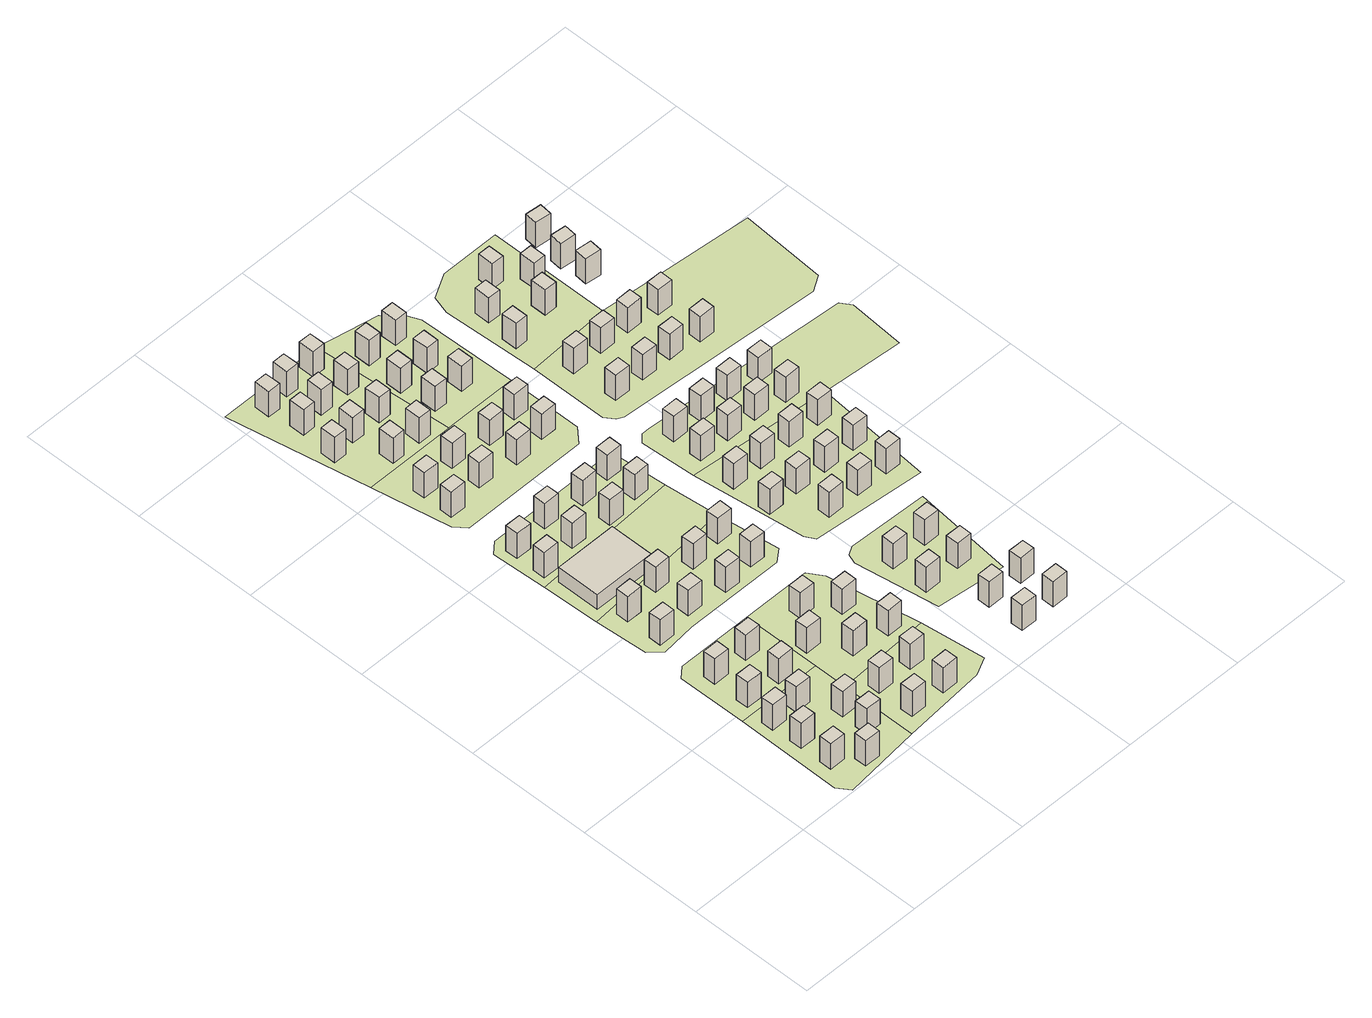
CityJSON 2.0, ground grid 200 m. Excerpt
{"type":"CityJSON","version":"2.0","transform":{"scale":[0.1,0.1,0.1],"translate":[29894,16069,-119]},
"CityObjects":{
"building1":{"type":"Building","geometry":[{"type":"Solid","lod":"1","boundaries":[[[[0,1,2,3]],[[4,5,3,2]],[[6,7,1,0]],[[7,4,2,1]],[[4,7,6,5]],[[6,0,3,5]]]]}]},
"building2":{"type":"Building","geometry":[{"type":"Solid","lod":"1","boundaries":[[[[8,9,10,11]],[[12,13,11,10]],[[14,15,9,8]],[[15,12,10,9]],[[12,15,14,13]],[[14,8,11,13]]]]}]},
"building3":{"type":"Building","geometry":[{"type":"Solid","lod":"1","boundaries":[[[[16,17,18,19]],[[20,21,19,18]],[[22,23,17,16]],[[23,20,18,17]],[[20,23,22,21]],[[22,16,19,21]]]]}]},
"building4":{"type":"Building","geometry":[{"type":"Solid","lod":"1","boundaries":[[[[24,25,26,27]],[[28,29,27,26]],[[30,31,25,24]],[[31,28,26,25]],[[28,31,30,29]],[[30,24,27,29]]]]}]},
"building5":{"type":"Building","geometry":[{"type":"Solid","lod":"1","boundaries":[[[[32,33,34,35]],[[36,37,35,34]],[[38,39,33,32]],[[39,36,34,33]],[[36,39,38,37]],[[38,32,35,37]]]]}]},
"building6":{"type":"Building","geometry":[{"type":"Solid","lod":"1","boundaries":[[[[40,41,42,43]],[[44,45,43,42]],[[46,47,41,40]],[[47,44,42,41]],[[44,47,46,45]],[[46,40,43,45]]]]}]},
"building7":{"type":"Building","geometry":[{"type":"Solid","lod":"1","boundaries":[[[[48,49,50,51]],[[52,53,51,50]],[[54,55,49,48]],[[55,52,50,49]],[[52,55,54,53]],[[54,48,51,53]]]]}]},
"building8":{"type":"Building","geometry":[{"type":"Solid","lod":"1","boundaries":[[[[56,57,58,59]],[[60,61,59,58]],[[62,63,57,56]],[[63,60,58,57]],[[60,63,62,61]],[[62,56,59,61]]]]}]},
"building9":{"type":"Building","geometry":[{"type":"Solid","lod":"1","boundaries":[[[[64,65,66,67]],[[68,69,67,66]],[[70,71,65,64]],[[71,68,66,65]],[[68,71,70,69]],[[70,64,67,69]]]]}]},
"building10":{"type":"Building","geometry":[{"type":"Solid","lod":"1","boundaries":[[[[72,73,74,75]],[[76,77,75,74]],[[78,79,73,72]],[[79,76,74,73]],[[76,79,78,77]],[[78,72,75,77]]]]}]},
"building11":{"type":"Building","geometry":[{"type":"Solid","lod":"1","boundaries":[[[[80,81,82,83]],[[84,85,83,82]],[[86,87,81,80]],[[87,84,82,81]],[[84,87,86,85]],[[86,80,83,85]]]]}]},
"building12":{"type":"Building","geometry":[{"type":"Solid","lod":"1","boundaries":[[[[88,89,90,91]],[[92,93,91,90]],[[94,95,89,88]],[[95,92,90,89]],[[92,95,94,93]],[[94,88,91,93]]]]}]},
"building13":{"type":"Building","geometry":[{"type":"Solid","lod":"1","boundaries":[[[[96,97,98,99]],[[100,101,99,98]],[[102,103,97,96]],[[103,100,98,97]],[[100,103,102,101]],[[102,96,99,101]]]]}]},
"building14":{"type":"Building","geometry":[{"type":"Solid","lod":"1","boundaries":[[[[104,105,106,107]],[[108,109,107,106]],[[110,111,105,104]],[[111,108,106,105]],[[108,111,110,109]],[[110,104,107,109]]]]}]},
"building15":{"type":"Building","geometry":[{"type":"Solid","lod":"1","boundaries":[[[[112,113,114,115]],[[116,117,115,114]],[[118,119,113,112]],[[119,116,114,113]],[[116,119,118,117]],[[118,112,115,117]]]]}]},
"building16":{"type":"Building","geometry":[{"type":"Solid","lod":"1","boundaries":[[[[120,121,122,123]],[[124,125,123,122]],[[126,127,121,120]],[[127,124,122,121]],[[124,127,126,125]],[[126,120,123,125]]]]}]},
"building17":{"type":"Building","geometry":[{"type":"Solid","lod":"1","boundaries":[[[[128,129,130,131]],[[132,133,131,130]],[[134,135,129,128]],[[135,132,130,129]],[[132,135,134,133]],[[134,128,131,133]]]]}]},
"building18":{"type":"Building","geometry":[{"type":"Solid","lod":"1","boundaries":[[[[136,137,138,139]],[[140,141,139,138]],[[142,143,137,136]],[[143,140,138,137]],[[140,143,142,141]],[[142,136,139,141]]]]}]},
"building19":{"type":"Building","geometry":[{"type":"Solid","lod":"1","boundaries":[[[[144,145,146,147]],[[148,149,146,145]],[[144,147,150,151]],[[151,148,145,144]],[[150,149,148,151]],[[150,147,146,149]]]]}]},
"building20":{"type":"Building","geometry":[{"type":"Solid","lod":"1","boundaries":[[[[152,153,154,155]],[[156,157,155,154]],[[158,159,153,152]],[[159,156,154,153]],[[156,159,158,157]],[[158,152,155,157]]]]}]},
"building21":{"type":"Building","geometry":[{"type":"Solid","lod":"1","boundaries":[[[[160,161,162,163]],[[164,165,163,162]],[[166,167,161,160]],[[167,164,162,161]],[[164,167,166,165]],[[166,160,163,165]]]]}]},
"building22":{"type":"Building","geometry":[{"type":"Solid","lod":"1","boundaries":[[[[168,169,170,171]],[[172,173,171,170]],[[174,175,169,168]],[[175,172,170,169]],[[172,175,174,173]],[[174,168,171,173]]]]}]},
"building23":{"type":"Building","geometry":[{"type":"Solid","lod":"1","boundaries":[[[[176,177,178,179]],[[180,181,179,178]],[[182,183,177,176]],[[183,180,178,177]],[[180,183,182,181]],[[182,176,179,181]]]]}]},
"building24":{"type":"Building","geometry":[{"type":"Solid","lod":"1","boundaries":[[[[184,185,186,187]],[[188,189,186,185]],[[190,184,187,191]],[[184,190,188,185]],[[190,191,189,188]],[[187,186,189,191]]]]}]},
"building25":{"type":"Building","geometry":[{"type":"Solid","lod":"1","boundaries":[[[[192,193,194,195]],[[196,197,195,194]],[[198,199,193,192]],[[199,196,194,193]],[[196,199,198,197]],[[198,192,195,197]]]]}]},
"building26":{"type":"Building","geometry":[{"type":"Solid","lod":"1","boundaries":[[[[200,201,202,203]],[[204,205,203,202]],[[206,207,201,200]],[[207,204,202,201]],[[204,207,206,205]],[[206,200,203,205]]]]}]},
"building27":{"type":"Building","geometry":[{"type":"Solid","lod":"1","boundaries":[[[[208,209,210,211]],[[212,213,211,210]],[[214,215,209,208]],[[215,212,210,209]],[[212,215,214,213]],[[214,208,211,213]]]]}]},
"building28":{"type":"Building","geometry":[{"type":"Solid","lod":"1","boundaries":[[[[216,217,218,219]],[[220,221,219,218]],[[222,223,217,216]],[[223,220,218,217]],[[220,223,222,221]],[[222,216,219,221]]]]}]},
"building29":{"type":"Building","geometry":[{"type":"Solid","lod":"1","boundaries":[[[[224,225,226,227]],[[228,229,227,226]],[[230,231,225,224]],[[231,228,226,225]],[[228,231,230,229]],[[230,224,227,229]]]]}]},
"building30":{"type":"Building","geometry":[{"type":"Solid","lod":"1","boundaries":[[[[232,233,234,235]],[[236,237,234,233]],[[238,232,235,239]],[[232,238,236,233]],[[238,239,237,236]],[[235,234,237,239]]]]}]},
"building31":{"type":"Building","geometry":[{"type":"Solid","lod":"1","boundaries":[[[[240,241,242,243]],[[244,245,243,242]],[[246,247,241,240]],[[247,244,242,241]],[[244,247,246,245]],[[246,240,243,245]]]]}]},
"building32":{"type":"Building","geometry":[{"type":"Solid","lod":"1","boundaries":[[[[248,249,250,251]],[[252,253,250,249]],[[254,248,251,255]],[[248,254,252,249]],[[254,255,253,252]],[[251,250,253,255]]]]}]},
"building33":{"type":"Building","geometry":[{"type":"Solid","lod":"1","boundaries":[[[[256,257,258,259]],[[260,261,258,257]],[[262,256,259,263]],[[256,262,260,257]],[[262,263,261,260]],[[259,258,261,263]]]]}]},
"building34":{"type":"Building","geometry":[{"type":"Solid","lod":"1","boundaries":[[[[264,265,266,267]],[[268,269,267,266]],[[270,271,265,264]],[[271,268,266,265]],[[268,271,270,269]],[[270,264,267,269]]]]}]},
"building35":{"type":"Building","geometry":[{"type":"Solid","lod":"1","boundaries":[[[[272,273,274,275]],[[276,277,274,273]],[[278,272,275,279]],[[272,278,276,273]],[[278,279,277,276]],[[275,274,277,279]]]]}]},
"building36":{"type":"Building","geometry":[{"type":"Solid","lod":"1","boundaries":[[[[280,281,282,283]],[[284,285,283,282]],[[286,287,281,280]],[[287,284,282,281]],[[284,287,286,285]],[[286,280,283,285]]]]}]},
"building37":{"type":"Building","geometry":[{"type":"Solid","lod":"1","boundaries":[[[[288,289,290,291]],[[292,293,291,290]],[[294,295,289,288]],[[295,292,290,289]],[[292,295,294,293]],[[294,288,291,293]]]]}]},
"building38":{"type":"Building","geometry":[{"type":"Solid","lod":"1","boundaries":[[[[296,297,298,299]],[[300,301,299,298]],[[302,303,297,296]],[[303,300,298,297]],[[300,303,302,301]],[[302,296,299,301]]]]}]},
"building39":{"type":"Building","geometry":[{"type":"Solid","lod":"1","boundaries":[[[[304,305,306,307]],[[308,309,307,306]],[[310,311,305,304]],[[311,308,306,305]],[[308,311,310,309]],[[310,304,307,309]]]]}]},
"building40":{"type":"Building","geometry":[{"type":"Solid","lod":"1","boundaries":[[[[312,313,314,315]],[[316,317,315,314]],[[318,319,313,312]],[[319,316,314,313]],[[316,319,318,317]],[[318,312,315,317]]]]}]},
"building41":{"type":"Building","geometry":[{"type":"Solid","lod":"1","boundaries":[[[[320,321,322,323]],[[324,325,322,321]],[[326,320,323,327]],[[320,326,324,321]],[[326,327,325,324]],[[323,322,325,327]]]]}]},
"building42":{"type":"Building","geometry":[{"type":"Solid","lod":"1","boundaries":[[[[328,329,330,331]],[[332,333,331,330]],[[334,335,329,328]],[[335,332,330,329]],[[332,335,334,333]],[[334,328,331,333]]]]}]},
"building43":{"type":"Building","geometry":[{"type":"Solid","lod":"1","boundaries":[[[[336,337,338,339]],[[340,341,338,337]],[[342,336,339,343]],[[336,342,340,337]],[[342,343,341,340]],[[339,338,341,343]]]]}]},
"building44":{"type":"Building","geometry":[{"type":"Solid","lod":"1","boundaries":[[[[344,345,346,347]],[[348,349,346,345]],[[350,344,347,351]],[[344,350,348,345]],[[350,351,349,348]],[[347,346,349,351]]]]}]},
"building45":{"type":"Building","geometry":[{"type":"Solid","lod":"1","boundaries":[[[[352,353,354,355]],[[356,357,355,354]],[[358,359,353,352]],[[359,356,354,353]],[[356,359,358,357]],[[358,352,355,357]]]]}]},
"building46":{"type":"Building","geometry":[{"type":"Solid","lod":"1","boundaries":[[[[360,361,362,363]],[[364,365,363,362]],[[366,367,361,360]],[[367,364,362,361]],[[364,367,366,365]],[[366,360,363,365]]]]}]},
"building47":{"type":"Building","geometry":[{"type":"Solid","lod":"1","boundaries":[[[[368,369,370,371]],[[372,373,370,369]],[[374,368,371,375]],[[368,374,372,369]],[[374,375,373,372]],[[371,370,373,375]]]]}]},
"building48":{"type":"Building","geometry":[{"type":"Solid","lod":"1","boundaries":[[[[376,377,378,379]],[[380,381,379,378]],[[382,383,377,376]],[[383,380,378,377]],[[380,383,382,381]],[[382,376,379,381]]]]}]},
"building49":{"type":"Building","geometry":[{"type":"Solid","lod":"1","boundaries":[[[[384,385,386,387]],[[388,389,387,386]],[[390,391,385,384]],[[391,388,386,385]],[[388,391,390,389]],[[390,384,387,389]]]]}]},
"building50":{"type":"Building","geometry":[{"type":"Solid","lod":"1","boundaries":[[[[392,393,394,395]],[[396,397,394,393]],[[398,392,395,399]],[[392,398,396,393]],[[398,399,397,396]],[[395,394,397,399]]]]}]},
"building51":{"type":"Building","geometry":[{"type":"Solid","lod":"1","boundaries":[[[[400,401,402,403]],[[404,405,403,402]],[[406,407,401,400]],[[407,404,402,401]],[[404,407,406,405]],[[406,400,403,405]]]]}]},
"building52":{"type":"Building","geometry":[{"type":"Solid","lod":"1","boundaries":[[[[408,409,410,411]],[[412,413,410,409]],[[414,408,411,415]],[[408,414,412,409]],[[414,415,413,412]],[[411,410,413,415]]]]}]},
"building53":{"type":"Building","geometry":[{"type":"Solid","lod":"1","boundaries":[[[[416,417,418,419]],[[420,421,419,418]],[[422,423,417,416]],[[423,420,418,417]],[[420,423,422,421]],[[422,416,419,421]]]]}]},
"building54":{"type":"Building","geometry":[{"type":"Solid","lod":"1","boundaries":[[[[424,425,426,427]],[[428,429,427,426]],[[430,431,425,424]],[[431,428,426,425]],[[428,431,430,429]],[[430,424,427,429]]]]}]},
"building55":{"type":"Building","geometry":[{"type":"Solid","lod":"1","boundaries":[[[[432,433,434,435]],[[433,432,436,437]],[[438,439,435,434]],[[434,433,437,438]],[[436,439,438,437]],[[436,432,435,439]]]]}]},
"building56":{"type":"Building","geometry":[{"type":"Solid","lod":"1","boundaries":[[[[440,441,442,443]],[[444,445,443,442]],[[446,447,441,440]],[[447,444,442,441]],[[444,447,446,445]],[[446,440,443,445]]]]}]},
"building57":{"type":"Building","geometry":[{"type":"Solid","lod":"1","boundaries":[[[[448,449,450,451]],[[449,448,452,453]],[[454,455,451,450]],[[450,449,453,454]],[[452,455,454,453]],[[452,448,451,455]]]]}]},
"building58":{"type":"Building","geometry":[{"type":"Solid","lod":"1","boundaries":[[[[456,457,458,459]],[[460,461,459,458]],[[462,463,457,456]],[[463,460,458,457]],[[460,463,462,461]],[[462,456,459,461]]]]}]},
"building59":{"type":"Building","geometry":[{"type":"Solid","lod":"1","boundaries":[[[[464,465,466,467]],[[468,469,467,466]],[[470,471,465,464]],[[471,468,466,465]],[[468,471,470,469]],[[470,464,467,469]]]]}]},
"building60":{"type":"Building","geometry":[{"type":"Solid","lod":"1","boundaries":[[[[472,473,474,475]],[[476,477,475,474]],[[478,479,473,472]],[[479,476,474,473]],[[476,479,478,477]],[[478,472,475,477]]]]}]},
"building61":{"type":"Building","geometry":[{"type":"Solid","lod":"1","boundaries":[[[[480,481,482,483]],[[484,485,483,482]],[[486,487,481,480]],[[487,484,482,481]],[[484,487,486,485]],[[486,480,483,485]]]]}]},
"building62":{"type":"Building","geometry":[{"type":"Solid","lod":"1","boundaries":[[[[488,489,490,491]],[[489,488,492,493]],[[494,495,491,490]],[[490,489,493,494]],[[492,495,494,493]],[[492,488,491,495]]]]}]},
"building63":{"type":"Building","geometry":[{"type":"Solid","lod":"1","boundaries":[[[[496,497,498,499]],[[500,501,499,498]],[[502,503,497,496]],[[503,500,498,497]],[[500,503,502,501]],[[502,496,499,501]]]]}]},
"building64":{"type":"Building","geometry":[{"type":"Solid","lod":"1","boundaries":[[[[504,505,506,507]],[[508,509,507,506]],[[510,511,505,504]],[[511,508,506,505]],[[508,511,510,509]],[[510,504,507,509]]]]}]},
"building65":{"type":"Building","geometry":[{"type":"Solid","lod":"1","boundaries":[[[[512,513,514,515]],[[513,512,516,517]],[[518,519,515,514]],[[514,513,517,518]],[[516,519,518,517]],[[516,512,515,519]]]]}]},
"building66":{"type":"Building","geometry":[{"type":"Solid","lod":"1","boundaries":[[[[520,521,522,523]],[[521,520,524,525]],[[526,527,523,522]],[[522,521,525,526]],[[524,527,526,525]],[[524,520,523,527]]]]}]},
"building67":{"type":"Building","geometry":[{"type":"Solid","lod":"1","boundaries":[[[[528,529,530,531]],[[532,533,531,530]],[[534,535,529,528]],[[535,532,530,529]],[[532,535,534,533]],[[534,528,531,533]]]]}]},
"building68":{"type":"Building","geometry":[{"type":"Solid","lod":"1","boundaries":[[[[536,537,538,539]],[[540,541,539,538]],[[542,543,537,536]],[[543,540,538,537]],[[540,543,542,541]],[[542,536,539,541]]]]}]},
"building69":{"type":"Building","geometry":[{"type":"Solid","lod":"1","boundaries":[[[[544,545,546,547]],[[548,549,547,546]],[[550,551,545,544]],[[551,548,546,545]],[[548,551,550,549]],[[550,544,547,549]]]]}]},
"building70":{"type":"Building","geometry":[{"type":"Solid","lod":"1","boundaries":[[[[552,553,554,555]],[[556,557,555,554]],[[558,559,553,552]],[[559,556,554,553]],[[556,559,558,557]],[[558,552,555,557]]]]}]},
"building71":{"type":"Building","geometry":[{"type":"Solid","lod":"1","boundaries":[[[[560,561,562,563]],[[561,560,564,565]],[[566,567,563,562]],[[562,561,565,566]],[[564,567,566,565]],[[564,560,563,567]]]]}]},
"building72":{"type":"Building","geometry":[{"type":"Solid","lod":"1","boundaries":[[[[568,569,570,571]],[[572,573,571,570]],[[574,575,569,568]],[[575,572,570,569]],[[572,575,574,573]],[[574,568,571,573]]]]}]},
"building73":{"type":"Building","geometry":[{"type":"Solid","lod":"1","boundaries":[[[[576,577,578,579]],[[580,581,579,578]],[[582,583,577,576]],[[583,580,578,577]],[[580,583,582,581]],[[582,576,579,581]]]]}]},
"building74":{"type":"Building","geometry":[{"type":"Solid","lod":"1","boundaries":[[[[584,585,586,587]],[[588,589,587,586]],[[590,591,585,584]],[[591,588,586,585]],[[588,591,590,589]],[[590,584,587,589]]]]}]},
"building75":{"type":"Building","geometry":[{"type":"Solid","lod":"1","boundaries":[[[[592,593,594,595]],[[596,597,595,594]],[[598,599,593,592]],[[599,596,594,593]],[[596,599,598,597]],[[598,592,595,597]]]]}]},
"building76":{"type":"Building","geometry":[{"type":"Solid","lod":"1","boundaries":[[[[600,601,602,603]],[[604,605,603,602]],[[606,607,601,600]],[[607,604,602,601]],[[604,607,606,605]],[[606,600,603,605]]]]}]},
"building77":{"type":"Building","geometry":[{"type":"Solid","lod":"1","boundaries":[[[[608,609,610,611]],[[612,613,611,610]],[[614,615,609,608]],[[615,612,610,609]],[[612,615,614,613]],[[614,608,611,613]]]]}]},
"building78":{"type":"Building","geometry":[{"type":"Solid","lod":"1","boundaries":[[[[616,617,618,619]],[[620,621,619,618]],[[622,623,617,616]],[[623,620,618,617]],[[620,623,622,621]],[[622,616,619,621]]]]}]},
"building79":{"type":"Building","geometry":[{"type":"Solid","lod":"1","boundaries":[[[[624,625,626,627]],[[628,629,627,626]],[[630,631,625,624]],[[631,628,626,625]],[[628,631,630,629]],[[630,624,627,629]]]]}]},
"building80":{"type":"Building","geometry":[{"type":"Solid","lod":"1","boundaries":[[[[632,633,634,635]],[[636,637,635,634]],[[638,639,633,632]],[[639,636,634,633]],[[636,639,638,637]],[[638,632,635,637]]]]}]},
"building81":{"type":"Building","geometry":[{"type":"Solid","lod":"1","boundaries":[[[[640,641,642,643]],[[644,645,643,642]],[[646,647,641,640]],[[647,644,642,641]],[[644,647,646,645]],[[646,640,643,645]]]]}]},
"building82":{"type":"Building","geometry":[{"type":"Solid","lod":"1","boundaries":[[[[648,649,650,651]],[[652,653,651,650]],[[654,655,649,648]],[[655,652,650,649]],[[652,655,654,653]],[[654,648,651,653]]]]}]},
"building83":{"type":"Building","geometry":[{"type":"Solid","lod":"1","boundaries":[[[[656,657,658,659]],[[660,661,659,658]],[[662,663,657,656]],[[663,660,658,657]],[[660,663,662,661]],[[662,656,659,661]]]]}]},
"building84":{"type":"Building","geometry":[{"type":"Solid","lod":"1","boundaries":[[[[664,665,666,667]],[[665,664,668,669]],[[670,671,667,666]],[[666,665,669,670]],[[668,671,670,669]],[[668,664,667,671]]]]}]},
"building85":{"type":"Building","geometry":[{"type":"Solid","lod":"1","boundaries":[[[[672,673,674,675]],[[676,677,675,674]],[[678,679,673,672]],[[679,676,674,673]],[[676,679,678,677]],[[678,672,675,677]]]]}]},
"building86":{"type":"Building","geometry":[{"type":"Solid","lod":"1","boundaries":[[[[680,681,682,683]],[[681,680,684,685]],[[686,687,683,682]],[[682,681,685,686]],[[684,687,686,685]],[[684,680,683,687]]]]}]},
"building87":{"type":"Building","geometry":[{"type":"Solid","lod":"1","boundaries":[[[[688,689,690,691]],[[692,693,691,690]],[[694,695,689,688]],[[695,692,690,689]],[[692,695,694,693]],[[694,688,691,693]]]]}]},
"building88":{"type":"Building","geometry":[{"type":"Solid","lod":"1","boundaries":[[[[696,697,698,699]],[[700,701,699,698]],[[702,703,697,696]],[[703,700,698,697]],[[700,703,702,701]],[[702,696,699,701]]]]}]},
"building89":{"type":"Building","geometry":[{"type":"Solid","lod":"1","boundaries":[[[[704,705,706,707]],[[708,709,707,706]],[[710,711,705,704]],[[711,708,706,705]],[[708,711,710,709]],[[710,704,707,709]]]]}]},
"building90":{"type":"Building","geometry":[{"type":"Solid","lod":"1","boundaries":[[[[712,713,714,715]],[[716,717,715,714]],[[718,719,713,712]],[[719,716,714,713]],[[716,719,718,717]],[[718,712,715,717]]]]}]},
"building91":{"type":"Building","geometry":[{"type":"Solid","lod":"1","boundaries":[[[[720,721,722,723]],[[724,725,723,722]],[[726,727,721,720]],[[727,724,722,721]],[[724,727,726,725]],[[726,720,723,725]]]]}]},
"building92":{"type":"Building","geometry":[{"type":"Solid","lod":"1","boundaries":[[[[728,729,730,731]],[[732,733,731,730]],[[734,735,729,728]],[[735,732,730,729]],[[732,735,734,733]],[[734,728,731,733]]]]}]},
"building93":{"type":"Building","geometry":[{"type":"Solid","lod":"1","boundaries":[[[[736,737,738,739]],[[740,741,739,738]],[[742,743,737,736]],[[743,740,738,737]],[[740,743,742,741]],[[742,736,739,741]]]]}]},
"building94":{"type":"Building","geometry":[{"type":"Solid","lod":"1","boundaries":[[[[744,745,746,747]],[[745,744,748,749]],[[750,751,747,746]],[[746,745,749,750]],[[748,751,750,749]],[[748,744,747,751]]]]}]},
"building95":{"type":"Building","geometry":[{"type":"Solid","lod":"1","boundaries":[[[[752,753,754,755]],[[756,757,755,754]],[[758,759,753,752]],[[759,756,754,753]],[[756,759,758,757]],[[758,752,755,757]]]]}]},
"building96":{"type":"Building","geometry":[{"type":"Solid","lod":"1","boundaries":[[[[760,761,762,763]],[[764,765,763,762]],[[766,767,761,760]],[[767,764,762,761]],[[764,767,766,765]],[[766,760,763,765]]]]}]},
"building97":{"type":"Building","geometry":[{"type":"Solid","lod":"1","boundaries":[[[[768,769,770,771]],[[769,768,772,773]],[[774,775,771,770]],[[770,769,773,774]],[[772,775,774,773]],[[772,768,771,775]]]]}]},
"building98":{"type":"Building","geometry":[{"type":"Solid","lod":"1","boundaries":[[[[776,777,778,779]],[[780,781,779,778]],[[782,783,777,776]],[[783,780,778,777]],[[780,783,782,781]],[[782,776,779,781]]]]}]},
"building99":{"type":"Building","geometry":[{"type":"Solid","lod":"1","boundaries":[[[[784,785,786,787]],[[788,789,787,786]],[[790,791,785,784]],[[791,788,786,785]],[[788,791,790,789]],[[790,784,787,789]]]]}]},
"building100":{"type":"Building","geometry":[{"type":"Solid","lod":"1","boundaries":[[[[792,793,794,795]],[[793,792,796,797]],[[798,799,795,794]],[[794,793,797,798]],[[796,799,798,797]],[[796,792,795,799]]]]}]},
"building101":{"type":"Building","geometry":[{"type":"Solid","lod":"1","boundaries":[[[[800,801,802,803]],[[804,805,803,802]],[[806,807,801,800]],[[807,804,802,801]],[[804,807,806,805]],[[806,800,803,805]]]]}]},
"building102":{"type":"Building","geometry":[{"type":"Solid","lod":"1","boundaries":[[[[808,809,810,811]],[[812,813,811,810]],[[814,815,809,808]],[[815,812,810,809]],[[812,815,814,813]],[[814,808,811,813]]]]}]},
"building103":{"type":"Building","geometry":[{"type":"Solid","lod":"1","boundaries":[[[[816,817,818,819]],[[818,817,820,821]],[[819,822,823,816]],[[823,822,821,820]],[[817,816,823,820]],[[818,821,822,819]]]]}]},
"building104":{"type":"Building","geometry":[{"type":"Solid","lod":"1","boundaries":[[[[824,825,826,827]],[[828,829,827,826]],[[830,829,828,831]],[[831,825,824,830]],[[825,831,828,826]],[[824,827,829,830]]]]}]},
"building105":{"type":"Building","geometry":[{"type":"Solid","lod":"1","boundaries":[[[[832,833,834,835]],[[836,837,835,834]],[[838,837,836,839]],[[839,833,832,838]],[[833,839,836,834]],[[832,835,837,838]]]]}]},
"landuse1":{"type":"LandUse","geometry":[{"type":"MultiSurface","lod":"1","boundaries":[[[840,841,842,843,844]]]}]},
"landuse2":{"type":"LandUse","attributes":{"name":"luse6"},"geometry":[{"type":"MultiSurface","lod":"1","boundaries":[[[845,841,842,846,847]]]}]},
"landuse3":{"type":"LandUse","attributes":{"name":"luse2"},"geometry":[{"type":"MultiSurface","lod":"1","boundaries":[[[848,849,850,840,851]]]}]},
"landuse4":{"type":"LandUse","attributes":{"name":"luse7"},"geometry":[{"type":"MultiSurface","lod":"1","boundaries":[[[852,853,854,855,856,857,858]]]}]},
"landuse5":{"type":"LandUse","geometry":[{"type":"MultiSurface","lod":"1","boundaries":[[[859,856,857,860]]]}]},
"landuse6":{"type":"LandUse","geometry":[{"type":"MultiSurface","lod":"1","boundaries":[[[861,862,845,841,850,849]]]}]},
"landuse7":{"type":"LandUse","attributes":{"name":"luse0"},"geometry":[{"type":"MultiSurface","lod":"1","boundaries":[[[863,859,860,864,865,866]]]}]},
"landuse8":{"type":"LandUse","geometry":[{"type":"MultiSurface","lod":"1","boundaries":[[[867,868,869,870]]]}]},
"landuse9":{"type":"LandUse","attributes":{"name":"luse9"},"geometry":[{"type":"MultiSurface","lod":"1","boundaries":[[[871,872,873,869,874,875]]]}]},
"landuse10":{"type":"LandUse","attributes":{"name":"luse3"},"geometry":[{"type":"MultiSurface","lod":"1","boundaries":[[[876,874,868,867,877,878]]]}]},
"landuse11":{"type":"LandUse","geometry":[{"type":"MultiSurface","lod":"1","boundaries":[[[879,880,881,882,883,884]]]}]},
"landuse12":{"type":"LandUse","geometry":[{"type":"MultiSurface","lod":"1","boundaries":[[[885,886,887,888,889]]]}]},
"landuse13":{"type":"LandUse","geometry":[{"type":"MultiSurface","lod":"1","boundaries":[[[890,891,892,893,894,895]]]}]},
"landuse14":{"type":"LandUse","geometry":[{"type":"MultiSurface","lod":"1","boundaries":[[[896,889,888,897,898,899,900,901]]]}]},
"landuse15":{"type":"LandUse","geometry":[{"type":"MultiSurface","lod":"1","boundaries":[[[891,902,903,904,905,906,907,892]]]}]}
},
"vertices":[
[994,463,519],[994,663,519],[994,663,39],[994,463,39],[1244,663,39],[1244,463,39],[1244,463,519],[1244,663,519],
[989,991,519],[989,1191,519],[989,1191,39],[989,991,39],[1239,1191,39],[1239,991,39],[1239,991,519],[1239,1191,519],
[1349,175,519],[1349,375,519],[1349,375,39],[1349,175,39],[1599,375,39],[1599,175,39],[1599,175,519],[1599,375,519],
[966,1477,519],[966,1677,519],[966,1677,39],[966,1477,39],[1216,1677,39],[1216,1477,39],[1216,1477,519],[1216,1677,519],
[1026,1988,519],[1026,2188,519],[1026,2188,39],[1026,1988,39],[1276,2188,39],[1276,1988,39],[1276,1988,519],[1276,2188,519],
[1026,2578,519],[1026,2778,519],[1026,2778,39],[1026,2578,39],[1276,2778,39],[1276,2578,39],[1276,2578,519],[1276,2778,519],
[1406,1477,519],[1406,1677,519],[1406,1677,39],[1406,1477,39],[1656,1677,39],[1656,1477,39],[1656,1477,519],[1656,1677,519],
[1758,558,519],[1758,758,519],[1758,758,39],[1758,558,39],[2008,758,39],[2008,558,39],[2008,558,519],[2008,758,519],
[1759,991,519],[1759,1191,519],[1759,1191,39],[1759,991,39],[2009,1191,39],[2009,991,39],[2009,991,519],[2009,1191,519],
[1032,3558,519],[1032,3758,519],[1032,3758,39],[1032,3558,39],[1282,3758,39],[1282,3558,39],[1282,3558,519],[1282,3758,519],
[1606,1988,519],[1606,2188,519],[1606,2188,39],[1606,1988,39],[1856,2188,39],[1856,1988,39],[1856,1988,519],[1856,2188,519],
[1032,4148,519],[1032,4348,519],[1032,4348,39],[1032,4148,39],[1282,4348,39],[1282,4148,39],[1282,4148,519],[1282,4348,519],
[1606,2578,519],[1606,2778,519],[1606,2778,39],[1606,2578,39],[1856,2778,39],[1856,2578,39],[1856,2578,519],[1856,2778,519],
[840,5458,519],[840,5658,519],[840,5658,39],[840,5458,39],[1090,5658,39],[1090,5458,39],[1090,5458,519],[1090,5658,519],
[2388,350,519],[2388,550,519],[2388,550,39],[2388,350,39],[2638,550,39],[2638,350,39],[2638,350,519],[2638,550,519],
[840,5948,519],[840,6148,519],[840,6148,39],[840,5948,39],[1090,6148,39],[1090,5948,39],[1090,5948,519],[1090,6148,519],
[2388,940,519],[2388,1140,519],[2388,1140,39],[2388,940,39],[2638,1140,39],[2638,940,39],[2638,940,519],[2638,1140,519],
[1655,3659,519],[1655,3859,519],[1655,3859,39],[1655,3659,39],[1905,3859,39],[1905,3659,39],[1905,3659,519],[1905,3859,519],
[936,5297,289],[936,5297,9],[936,4597,9],[936,4597,289],[1936,5297,9],[1936,4597,9],[1936,4597,289],[1936,5297,289],
[2245,2098,519],[2245,2298,519],[2245,2298,39],[2245,2098,39],[2495,2298,39],[2495,2098,39],[2495,2098,519],[2495,2298,519],
[770,7059,519],[770,7259,519],[770,7259,39],[770,7059,39],[1020,7259,39],[1020,7059,39],[1020,7059,519],[1020,7259,519],
[1655,4249,519],[1655,4449,519],[1655,4449,39],[1655,4249,39],[1905,4449,39],[1905,4249,39],[1905,4249,519],[1905,4449,519],
[770,7549,519],[770,7749,519],[770,7749,39],[770,7549,39],[1020,7749,39],[1020,7549,39],[1020,7549,519],[1020,7749,519],
[416,9059,519],[416,9059,39],[416,8809,39],[416,8809,519],[616,9059,39],[616,8809,39],[616,9059,519],[616,8809,519],
[2968,350,519],[2968,550,519],[2968,550,39],[2968,350,39],[3218,550,39],[3218,350,39],[3218,350,519],[3218,550,519],
[2626,1638,519],[2626,1838,519],[2626,1838,39],[2626,1638,39],[2876,1838,39],[2876,1638,39],[2876,1638,519],[2876,1838,519],
[1463,5560,519],[1463,5760,519],[1463,5760,39],[1463,5560,39],[1713,5760,39],[1713,5560,39],[1713,5560,519],[1713,5760,519],
[2968,940,519],[2968,1140,519],[2968,1140,39],[2968,940,39],[3218,1140,39],[3218,940,39],[3218,940,519],[3218,1140,519],
[1463,6050,519],[1463,6250,519],[1463,6250,39],[1463,6050,39],[1713,6250,39],[1713,6050,39],[1713,6050,519],[1713,6250,519],
[483,9688,519],[483,9688,39],[483,9438,39],[483,9438,519],[683,9688,39],[683,9438,39],[683,9688,519],[683,9438,519],
[2284,3592,519],[2284,3792,519],[2284,3792,39],[2284,3592,39],[2534,3792,39],[2534,3592,39],[2534,3592,519],[2534,3792,519],
[403,10232,519],[403,10232,39],[403,9982,39],[403,9982,519],[603,10232,39],[603,9982,39],[603,10232,519],[603,9982,519],
[930,8512,519],[930,8512,39],[930,8262,39],[930,8262,519],[1130,8512,39],[1130,8262,39],[1130,8512,519],[1130,8262,519],
[2626,2588,519],[2626,2788,519],[2626,2788,39],[2626,2588,39],[2876,2788,39],[2876,2588,39],[2876,2588,519],[2876,2788,519],
[829,9135,519],[829,9135,39],[829,8885,39],[829,8885,519],[1029,9135,39],[1029,8885,39],[1029,9135,519],[1029,8885,519],
[2284,4182,519],[2284,4382,519],[2284,4382,39],[2284,4182,39],[2534,4382,39],[2534,4182,39],[2534,4182,519],[2534,4382,519],
[1393,7160,519],[1393,7360,519],[1393,7360,39],[1393,7160,39],[1643,7360,39],[1643,7160,39],[1643,7160,519],[1643,7360,519],
[3192,1557,519],[3192,1757,519],[3192,1757,39],[3192,1557,39],[3442,1757,39],[3442,1557,39],[3442,1557,519],[3442,1757,519],
[1393,7650,519],[1393,7850,519],[1393,7850,39],[1393,7650,39],[1643,7850,39],[1643,7650,39],[1643,7650,519],[1643,7850,519],
[3054,2243,519],[3054,2443,519],[3054,2443,39],[3054,2243,39],[3304,2443,39],[3304,2243,39],[3304,2243,519],[3304,2443,519],
[896,9765,519],[896,9765,39],[896,9515,39],[896,9515,519],[1096,9765,39],[1096,9515,39],[1096,9765,519],[1096,9515,519],
[2093,5493,519],[2093,5693,519],[2093,5693,39],[2093,5493,39],[2343,5693,39],[2343,5493,39],[2343,5493,519],[2343,5693,519],
[816,10308,519],[816,10308,39],[816,10058,39],[816,10058,519],[1016,10308,39],[1016,10058,39],[1016,10308,519],[1016,10058,519],
[1420,8512,519],[1420,8512,39],[1420,8262,39],[1420,8262,519],[1620,8512,39],[1620,8262,39],[1620,8512,519],[1620,8262,519],
[2093,5983,519],[2093,6183,519],[2093,6183,39],[2093,5983,39],[2343,6183,39],[2343,5983,39],[2343,5983,519],[2343,6183,519],
[2828,3673,519],[2828,3873,519],[2828,3873,39],[2828,3673,39],[3078,3873,39],[3078,3673,39],[3078,3673,519],[3078,3873,519],
[1319,9135,519],[1319,9135,39],[1319,8885,39],[1319,8885,519],[1519,9135,39],[1519,8885,39],[1519,9135,519],[1519,8885,519],
[2828,4263,519],[2828,4463,519],[2828,4463,39],[2828,4263,39],[3078,4463,39],[3078,4263,39],[3078,4263,519],[3078,4463,519],
[2022,7093,519],[2022,7293,519],[2022,7293,39],[2022,7093,39],[2272,7293,39],[2272,7093,39],[2272,7093,519],[2272,7293,519],
[1386,9765,519],[1386,9765,39],[1386,9515,39],[1386,9515,519],[1586,9765,39],[1586,9515,39],[1586,9765,519],[1586,9515,519],
[2022,7583,519],[2022,7783,519],[2022,7783,39],[2022,7583,39],[2272,7783,39],[2272,7583,39],[2272,7583,519],[2272,7783,519],
[1306,10308,519],[1306,10308,39],[1306,10058,39],[1306,10058,519],[1506,10308,39],[1506,10058,39],[1506,10308,519],[1506,10058,519],
[2636,5573,519],[2636,5773,519],[2636,5773,39],[2636,5573,39],[2886,5773,39],[2886,5573,39],[2886,5573,519],[2886,5773,519],
[2636,6063,519],[2636,6263,519],[2636,6263,39],[2636,6063,39],[2886,6263,39],[2886,6063,39],[2886,6063,519],[2886,6263,519],
[2164,8751,519],[2164,8501,519],[2164,8501,39],[2164,8751,39],[1964,8751,519],[1964,8501,519],[1964,8501,39],[1964,8751,39],
[4463,374,519],[4463,574,519],[4463,574,39],[4463,374,39],[4713,574,39],[4713,374,39],[4713,374,519],[4713,574,519],
[2084,9294,519],[2084,9044,519],[2084,9044,39],[2084,9294,39],[1884,9294,519],[1884,9044,519],[1884,9044,39],[1884,9294,39],
[4086,1732,519],[4086,1932,519],[4086,1932,39],[4086,1732,39],[4336,1932,39],[4336,1732,39],[4336,1732,519],[4336,1932,519],
[2566,7173,519],[2566,7373,519],[2566,7373,39],[2566,7173,39],[2816,7373,39],[2816,7173,39],[2816,7173,519],[2816,7373,519],
[4463,964,519],[4463,1164,519],[4463,1164,39],[4463,964,39],[4713,1164,39],[4713,964,39],[4713,964,519],[4713,1164,519],
[4086,2322,519],[4086,2522,519],[4086,2522,39],[4086,2322,39],[4336,2522,39],[4336,2322,39],[4336,2322,519],[4336,2522,519],
[2150,9924,519],[2150,9674,519],[2150,9674,39],[2150,9924,39],[1950,9924,519],[1950,9674,519],[1950,9674,39],[1950,9924,39],
[2566,7663,519],[2566,7863,519],[2566,7863,39],[2566,7663,39],[2816,7863,39],[2816,7663,39],[2816,7663,519],[2816,7863,519],
[3663,4139,519],[3663,4339,519],[3663,4339,39],[3663,4139,39],[3913,4339,39],[3913,4139,39],[3913,4139,519],[3913,4339,519],
[2654,8751,519],[2654,8501,519],[2654,8501,39],[2654,8751,39],[2454,8751,519],[2454,8501,519],[2454,8501,39],[2454,8751,39],
[2574,9294,519],[2574,9044,519],[2574,9044,39],[2574,9294,39],[2374,9294,519],[2374,9044,519],[2374,9044,39],[2374,9294,39],
[3663,4779,519],[3663,4979,519],[3663,4979,39],[3663,4779,39],[3913,4979,39],[3913,4779,39],[3913,4779,519],[3913,4979,519],
[5043,374,519],[5043,574,519],[5043,574,39],[5043,374,39],[5293,574,39],[5293,374,39],[5293,374,519],[5293,574,519],
[4666,1732,519],[4666,1932,519],[4666,1932,39],[4666,1732,39],[4916,1932,39],[4916,1732,39],[4916,1732,519],[4916,1932,519],
[4163,3549,519],[4163,3749,519],[4163,3749,39],[4163,3549,39],[4413,3749,39],[4413,3549,39],[4413,3549,519],[4413,3749,519],
[2640,9924,519],[2640,9674,519],[2640,9674,39],[2640,9924,39],[2440,9924,519],[2440,9674,519],[2440,9674,39],[2440,9924,39],
[5043,964,519],[5043,1164,519],[5043,1164,39],[5043,964,39],[5293,1164,39],[5293,964,39],[5293,964,519],[5293,1164,519],
[3721,5427,519],[3721,5627,519],[3721,5627,39],[3721,5427,39],[3971,5627,39],[3971,5427,39],[3971,5427,519],[3971,5627,519],
[4666,2322,519],[4666,2522,519],[4666,2522,39],[4666,2322,39],[4916,2522,39],[4916,2322,39],[4916,2322,519],[4916,2522,519],
[4163,4139,519],[4163,4339,519],[4163,4339,39],[4163,4139,39],[4413,4339,39],[4413,4139,39],[4413,4139,519],[4413,4339,519],
[3721,5917,519],[3721,6117,519],[3721,6117,39],[3721,5917,39],[3971,6117,39],[3971,5917,39],[3971,5917,519],[3971,6117,519],
[4163,4779,519],[4163,4979,519],[4163,4979,39],[4163,4779,39],[4413,4979,39],[4413,4779,39],[4413,4779,519],[4413,4979,519],
[4693,3549,519],[4693,3749,519],[4693,3749,39],[4693,3549,39],[4943,3749,39],[4943,3549,39],[4943,3549,519],[4943,3749,519],
[3721,6957,519],[3721,7157,519],[3721,7157,39],[3721,6957,39],[3971,7157,39],[3971,6957,39],[3971,6957,519],[3971,7157,519],
[4221,5427,519],[4221,5627,519],[4221,5627,39],[4221,5427,39],[4471,5627,39],[4471,5427,39],[4471,5427,519],[4471,5627,519],
[4693,4139,519],[4693,4339,519],[4693,4339,39],[4693,4139,39],[4943,4339,39],[4943,4139,39],[4943,4139,519],[4943,4339,519],
[3684,7674,519],[3684,7874,519],[3684,7874,39],[3684,7674,39],[3934,7874,39],[3934,7674,39],[3934,7674,519],[3934,7874,519],
[4221,5917,519],[4221,6117,519],[4221,6117,39],[4221,5917,39],[4471,6117,39],[4471,5917,39],[4471,5917,519],[4471,6117,519],
[3681,8767,519],[3681,8517,519],[3681,8517,39],[3681,8767,39],[3481,8767,519],[3481,8517,519],[3481,8517,39],[3481,8767,39],
[4693,4779,519],[4693,4979,519],[4693,4979,39],[4693,4779,39],[4943,4979,39],[4943,4779,39],[4943,4779,519],[4943,4979,519],
[3763,9333,519],[3763,9083,519],[3763,9083,39],[3763,9333,39],[3563,9333,519],[3563,9083,519],[3563,9083,39],[3563,9333,39],
[5223,3549,519],[5223,3749,519],[5223,3749,39],[5223,3549,39],[5473,3749,39],[5473,3549,39],[5473,3549,519],[5473,3749,519],
[4221,6957,519],[4221,7157,519],[4221,7157,39],[4221,6957,39],[4471,7157,39],[4471,6957,39],[4471,6957,519],[4471,7157,519],
[4721,5427,519],[4721,5627,519],[4721,5627,39],[4721,5427,39],[4971,5627,39],[4971,5427,39],[4971,5427,519],[4971,5627,519],
[5223,4139,519],[5223,4339,519],[5223,4339,39],[5223,4139,39],[5473,4339,39],[5473,4139,39],[5473,4139,519],[5473,4339,519],
[4184,7674,519],[4184,7874,519],[4184,7874,39],[4184,7674,39],[4434,7874,39],[4434,7674,39],[4434,7674,519],[4434,7874,519],
[4721,5917,519],[4721,6117,519],[4721,6117,39],[4721,5917,39],[4971,6117,39],[4971,5917,39],[4971,5917,519],[4971,6117,519],
[5223,4779,519],[5223,4979,519],[5223,4979,39],[5223,4779,39],[5473,4979,39],[5473,4779,39],[5473,4779,519],[5473,4979,519],
[4368,8904,519],[4368,8654,519],[4368,8654,39],[4368,8904,39],[4168,8904,519],[4168,8654,519],[4168,8654,39],[4168,8904,39],
[4721,6957,519],[4721,7157,519],[4721,7157,39],[4721,6957,39],[4971,7157,39],[4971,6957,39],[4971,6957,519],[4971,7157,519],
[5221,5357,519],[5221,5557,519],[5221,5557,39],[5221,5357,39],[5471,5557,39],[5471,5357,39],[5471,5357,519],[5471,5557,519],
[4222,9713,519],[4222,9463,519],[4222,9463,39],[4222,9713,39],[4022,9713,519],[4022,9463,519],[4022,9463,39],[4022,9713,39],
[5221,5847,519],[5221,6047,519],[5221,6047,39],[5221,5847,39],[5471,6047,39],[5471,5847,39],[5471,5847,519],[5471,6047,519],
[4684,7674,519],[4684,7874,519],[4684,7874,39],[4684,7674,39],[4934,7874,39],[4934,7674,39],[4934,7674,519],[4934,7874,519],
[4603,9333,519],[4603,9083,519],[4603,9083,39],[4603,9333,39],[4403,9333,519],[4403,9083,519],[4403,9083,39],[4403,9333,39],
[5221,6887,519],[5221,7087,519],[5221,7087,39],[5221,6887,39],[5471,7087,39],[5471,6887,39],[5471,6887,519],[5471,7087,519],
[5184,7604,519],[5184,7804,519],[5184,7804,39],[5184,7604,39],[5434,7804,39],[5434,7604,39],[5434,7604,519],[5434,7804,519],
[4945,8857,519],[4926,8658,519],[5175,8634,519],[5194,8833,519],[4926,8658,39],[5175,8634,39],[5194,8833,39],[4945,8857,39],
[5138,9053,519],[4890,9077,519],[4890,9077,39],[5138,9053,39],[4909,9276,39],[5158,9252,39],[5158,9252,519],[4909,9276,519],
[5185,9541,519],[4936,9564,519],[4936,9564,39],[5185,9541,39],[4955,9763,39],[5204,9740,39],[5204,9740,519],[4955,9763,519],
[2162,141,39],[2162,1864,39],[812,1864,39],[795,200,39],[929,6,39],
[2162,3097,39],[799,2964,39],[962,3097,39],
[3775,391,39],[3654,1404,39],[2162,1329,39],[3497,254,39],
[987,3430,39],[1544,3492,39],[3123,3492,39],[3314,3637,39],[3185,4618,39],[756,4438,39],[813,3610,39],
[3101,5474,39],[725,5337,39],
[3391,2870,39],[3244,3097,39],
[3040,6226,39],[684,6216,39],[856,6369,39],[2886,6369,39],
[1709,10388,39],[1880,8176,39],[423,8176,39],[9,10388,39],
[2839,6772,39],[799,6772,39],[654,6938,39],[3039,8176,39],[3039,6995,39],
[2999,9743,39],[2670,10198,39],[2918,9936,39],
[3999,2983,39],[5268,2935,39],[5097,1325,39],[4018,1441,39],[3818,2756,39],[3870,2907,39],
[5550,3248,39],[3777,3404,39],[3692,3551,39],[3473,5318,39],[5714,5121,39],
[4734,10101,39],[4734,8171,39],[3395,8103,39],[3319,9601,39],[3403,9889,39],[3784,10101,39],
[6994,5029,39],[3420,6195,39],[3537,6304,39],[3697,6304,39],[6959,6080,39],[7057,5917,39],
[7209,7959,39],[7118,6604,39],[6871,6452,39],[3589,6679,39],[3494,6734,39],[3395,6873,39]
]}
